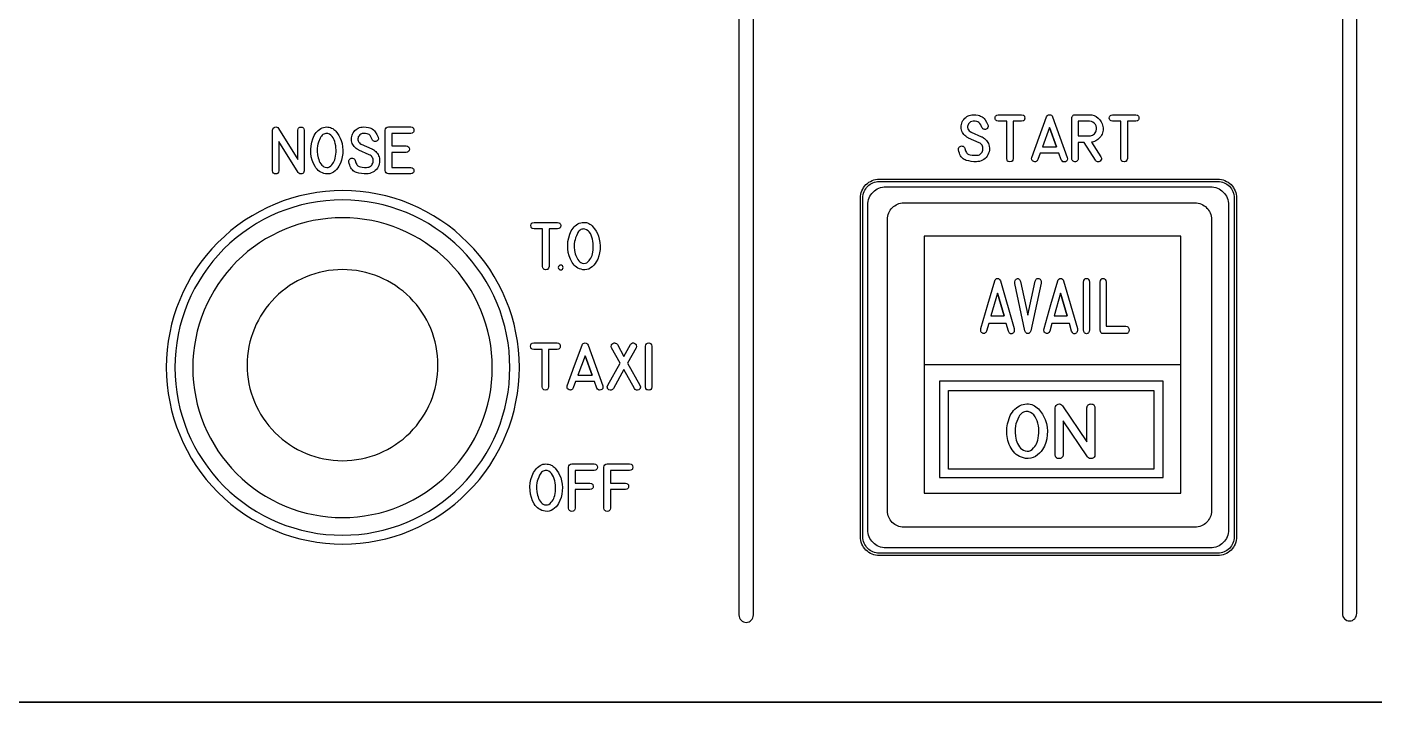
# Model space of a CAD drawing. Extents: x 27 to 704, y 10 to 614.
# Drawn here: x 301.4 to 385.4, y 9.6 to 51.7 of the extents above; entities that cross this region are included whole.
import ezdxf

# ---------------------------------------------------------------- set-up
doc = ezdxf.new("R2010")
doc.units = 0
for name, color, linetype in [('_BACKPANEL', 5, 'CONTINUOUS'), ('_ENGRAVING', 105, 'CONTINUOUS'), ('_LABELS', 30, 'CONTINUOUS'), ('_TOPLAYER', 1, 'CONTINUOUS')]:
    doc.layers.add(name, color=color, linetype=linetype)

msp = doc.modelspace()

# ---------------------------------------------------------------- linework, layer by layer
at = {"layer": '_BACKPANEL'}
for points in [[(526.256, 141.41), (526.256, 136.704), (526.256, 127.292), (526.256, 117.879), (526.256, 19.048), (526.256, 9.635), (203.984, 9.635), (203.984, 19.048), (203.984, 117.879), (203.984, 127.292), (203.984, 136.704), (203.984, 141.41)], [(354.525, 42.054), (375.621, 42.054), (375.726, 42.049), (375.828, 42.033), (375.927, 42.008), (376.021, 41.973), (376.111, 41.93), (376.196, 41.879), (376.275, 41.82), (376.348, 41.754), (376.414, 41.681), (376.473, 41.602), (376.524, 41.517), (376.567, 41.427), (376.602, 41.333), (376.627, 41.234), (376.642, 41.132), (376.648, 41.026), (376.648, 19.931), (376.642, 19.826), (376.627, 19.724), (376.602, 19.625), (376.567, 19.531), (376.524, 19.441), (376.473, 19.356), (376.414, 19.277), (376.348, 19.204), (376.275, 19.138), (376.196, 19.079), (376.111, 19.028), (376.021, 18.984), (375.927, 18.95), (375.828, 18.925), (375.726, 18.909), (375.621, 18.904), (354.525, 18.904), (354.42, 18.909), (354.317, 18.925), (354.219, 18.95), (354.124, 18.984), (354.035, 19.028), (353.95, 19.079), (353.871, 19.138), (353.798, 19.204), (353.732, 19.277), (353.673, 19.356), (353.621, 19.441), (353.578, 19.531), (353.544, 19.625), (353.519, 19.724), (353.503, 19.826), (353.498, 19.931), (353.498, 41.026), (353.503, 41.132), (353.519, 41.234), (353.544, 41.333), (353.578, 41.427), (353.621, 41.517), (353.673, 41.602), (353.732, 41.681), (353.798, 41.754), (353.871, 41.82), (353.95, 41.879), (354.035, 41.93), (354.124, 41.973), (354.219, 42.008), (354.317, 42.033), (354.42, 42.049)]]:
    msp.add_lwpolyline(points, close=True, dxfattribs=at)
msp.add_lwpolyline([(321.056, 36.567, 0.414214), (315.106, 30.617, 0.414214), (321.056, 24.667, 0.414214), (327.006, 30.617, 0.414214)], format="xyb", close=True, dxfattribs=at)
at = {"layer": '_ENGRAVING'}
for points in [[(345.782, 94.553), (345.774, 15.059), (345.774, 15.058), (345.783, 14.964), (345.809, 14.877), (345.851, 14.798), (345.905, 14.729), (345.972, 14.672), (346.048, 14.629), (346.133, 14.602), (346.223, 14.592), (346.224, 14.592), (346.315, 14.602), (346.399, 14.629), (346.476, 14.672), (346.542, 14.729), (346.597, 14.798), (346.639, 14.877), (346.665, 14.964), (346.674, 15.058), (346.674, 15.059), (346.682, 94.553)], [(383.427, 94.304), (383.394, 15.151), (383.394, 15.15), (383.403, 15.057), (383.429, 14.969), (383.47, 14.891), (383.525, 14.822), (383.592, 14.765), (383.668, 14.722), (383.753, 14.695), (383.844, 14.686), (383.845, 14.686), (383.935, 14.696), (384.019, 14.723), (384.096, 14.765), (384.162, 14.822), (384.217, 14.89), (384.258, 14.969), (384.285, 15.056), (384.294, 15.149), (384.325, 94.304)]]:
    msp.add_lwpolyline(points, dxfattribs=at)
for points in [[(360.903, 44.84), (360.926, 44.83), (360.952, 44.817), (360.975, 44.804), (360.997, 44.791), (361.021, 44.777), (361.088, 44.728), (361.149, 44.675), (361.203, 44.617), (361.25, 44.555), (361.291, 44.489), (361.324, 44.417), (361.351, 44.342), (361.372, 44.262), (361.387, 44.131), (361.383, 43.997), (361.366, 43.901), (361.337, 43.809), (361.298, 43.721), (361.246, 43.637), (361.186, 43.559), (361.118, 43.49), (361.043, 43.431), (360.961, 43.381), (360.867, 43.339), (360.773, 43.308), (360.676, 43.29), (360.578, 43.284), (360.414, 43.289), (360.254, 43.305), (360.097, 43.332), (359.944, 43.369), (359.871, 43.395), (359.804, 43.429), (359.742, 43.473), (359.685, 43.526), (359.634, 43.587), (359.588, 43.657), (359.548, 43.737), (359.513, 43.825), (359.487, 43.922), (359.467, 44.023), (359.462, 44.073), (359.469, 44.12), (359.488, 44.164), (359.518, 44.204), (359.556, 44.238), (359.599, 44.259), (359.646, 44.268), (359.698, 44.265), (359.75, 44.247), (359.794, 44.218), (359.829, 44.177), (359.855, 44.124), (359.86, 44.111), (359.9, 43.972), (359.954, 43.863), (359.985, 43.821), (360.02, 43.786), (360.058, 43.759), (360.099, 43.741), (360.193, 43.715), (360.304, 43.697), (360.431, 43.687), (360.575, 43.686), (360.643, 43.69), (360.705, 43.703), (360.761, 43.723), (360.812, 43.752), (360.857, 43.789), (360.897, 43.834), (360.932, 43.888), (360.961, 43.95), (360.979, 44.009), (360.987, 44.069), (360.986, 44.131), (360.975, 44.194), (360.955, 44.254), (360.928, 44.31), (360.893, 44.36), (360.85, 44.405), (360.802, 44.44), (360.742, 44.472), (360.079, 44.763), (360.057, 44.774), (359.98, 44.82), (359.91, 44.869), (359.848, 44.924), (359.794, 44.982), (359.747, 45.046), (359.708, 45.113), (359.677, 45.186), (359.653, 45.263), (359.634, 45.353), (359.626, 45.441), (359.627, 45.527), (359.639, 45.61), (359.661, 45.691), (359.693, 45.77), (359.735, 45.846), (359.787, 45.921), (359.847, 45.989), (359.911, 46.048), (359.98, 46.098), (360.053, 46.139), (360.131, 46.171), (360.213, 46.194), (360.3, 46.207), (360.391, 46.212), (360.548, 46.208), (360.697, 46.18), (360.769, 46.161), (360.842, 46.133), (360.927, 46.087), (361.001, 46.033), (361.065, 45.971), (361.118, 45.901), (361.209, 45.748), (361.291, 45.582), (361.304, 45.545), (361.309, 45.478), (361.29, 45.417), (361.254, 45.363), (361.224, 45.337), (361.186, 45.315), (361.146, 45.303), (361.104, 45.299), (361.061, 45.306), (361.019, 45.32), (360.982, 45.344), (360.951, 45.377), (360.925, 45.42), (360.845, 45.59), (360.795, 45.669), (360.727, 45.734), (360.666, 45.767), (360.601, 45.791), (360.508, 45.807), (360.376, 45.811), (360.286, 45.8), (360.207, 45.768), (360.139, 45.716), (360.083, 45.645), (360.054, 45.591), (360.036, 45.534), (360.028, 45.474), (360.031, 45.411), (360.048, 45.336), (360.079, 45.27), (360.123, 45.213), (360.18, 45.165), (360.193, 45.156), (360.209, 45.147), (360.225, 45.139), (360.242, 45.132)], [(362.468, 43.48), (362.468, 45.808), (361.943, 45.808), (361.855, 45.827), (361.821, 45.844), (361.793, 45.866), (361.771, 45.894), (361.755, 45.927), (361.743, 46.009), (361.756, 46.091), (361.772, 46.125), (361.793, 46.153), (361.821, 46.175), (361.856, 46.193), (361.943, 46.212), (363.396, 46.212), (363.483, 46.193), (363.517, 46.176), (363.545, 46.153), (363.566, 46.125), (363.582, 46.092), (363.595, 46.009), (363.582, 45.927), (363.567, 45.893), (363.545, 45.866), (363.517, 45.843), (363.483, 45.826), (363.396, 45.808), (362.872, 45.808), (362.872, 43.48), (362.847, 43.391), (362.803, 43.328), (362.774, 43.306), (362.741, 43.291), (362.661, 43.279), (362.582, 43.293), (362.55, 43.309), (362.524, 43.331), (362.502, 43.359), (362.486, 43.393)], [(364.032, 43.556), (364.491, 44.818), (364.951, 46.08), (364.981, 46.137), (365.022, 46.178), (365.074, 46.203), (365.139, 46.212), (365.203, 46.204), (365.256, 46.18), (365.298, 46.138), (365.328, 46.08), (366.246, 43.549), (366.254, 43.457), (366.236, 43.383), (366.218, 43.352), (366.192, 43.326), (366.122, 43.288), (366.044, 43.274), (366.009, 43.277), (365.975, 43.289), (365.916, 43.334), (365.866, 43.408), (365.719, 43.818), (364.552, 43.818), (364.409, 43.418), (364.358, 43.343), (364.329, 43.317), (364.298, 43.299), (364.264, 43.288), (364.228, 43.284), (364.148, 43.3), (364.077, 43.34), (364.052, 43.365), (364.034, 43.395), (364.023, 43.429), (364.019, 43.467)], [(368.336, 43.59), (368.367, 43.512), (368.369, 43.441), (368.341, 43.376), (368.285, 43.318), (368.249, 43.298), (368.211, 43.286), (368.17, 43.281), (368.126, 43.285), (368.085, 43.297), (368.049, 43.315), (368.019, 43.341), (367.995, 43.374), (367.289, 44.489), (366.931, 44.489), (366.931, 43.481), (366.924, 43.423), (366.903, 43.374), (366.868, 43.334), (366.818, 43.302), (366.763, 43.282), (366.709, 43.279), (366.657, 43.293), (366.606, 43.322), (366.572, 43.354), (366.547, 43.391), (366.533, 43.434), (366.528, 43.481), (366.528, 46.011), (366.531, 46.051), (366.542, 46.088), (366.56, 46.122), (366.586, 46.153), (366.616, 46.179), (366.65, 46.197), (366.688, 46.208), (366.728, 46.212), (367.617, 46.212), (367.772, 46.199), (367.917, 46.161), (368.051, 46.097), (368.174, 46.008), (368.281, 45.899), (368.366, 45.776), (368.428, 45.64), (368.468, 45.49), (368.479, 45.407), (368.481, 45.325), (368.476, 45.244), (368.462, 45.165), (368.44, 45.087), (368.41, 45.01), (368.372, 44.935), (368.325, 44.861), (368.273, 44.791), (368.216, 44.729), (368.155, 44.674), (368.09, 44.626), (368.02, 44.585), (367.947, 44.551), (367.869, 44.524), (367.788, 44.505), (367.761, 44.501)], [(369.588, 43.48), (369.588, 45.808), (369.062, 45.808), (368.974, 45.827), (368.94, 45.844), (368.912, 45.866), (368.89, 45.894), (368.875, 45.927), (368.862, 46.009), (368.875, 46.091), (368.891, 46.125), (368.913, 46.153), (368.941, 46.175), (368.975, 46.193), (369.062, 46.212), (370.515, 46.212), (370.602, 46.193), (370.636, 46.176), (370.664, 46.153), (370.685, 46.125), (370.701, 46.092), (370.714, 46.009), (370.702, 45.927), (370.686, 45.893), (370.664, 45.866), (370.637, 45.843), (370.602, 45.826), (370.515, 45.808), (369.991, 45.808), (369.991, 43.48), (369.966, 43.391), (369.922, 43.328), (369.893, 43.306), (369.86, 43.291), (369.78, 43.279), (369.701, 43.293), (369.67, 43.309), (369.643, 43.331), (369.621, 43.359), (369.605, 43.393)], [(318.661, 42.726), (318.652, 42.658), (318.624, 42.604), (318.579, 42.563), (318.516, 42.536), (318.448, 42.526), (318.387, 42.537), (318.335, 42.568), (318.291, 42.621), (317.093, 44.542), (317.093, 42.726), (317.068, 42.639), (317.027, 42.576), (316.999, 42.554), (316.967, 42.539), (316.891, 42.526), (316.814, 42.539), (316.783, 42.554), (316.756, 42.576), (316.714, 42.639), (316.69, 42.726), (316.69, 45.246), (316.708, 45.313), (316.739, 45.369), (316.784, 45.411), (316.842, 45.441), (316.905, 45.453), (316.962, 45.442), (317.014, 45.409), (317.06, 45.353), (318.258, 43.428), (318.258, 45.246), (318.282, 45.335), (318.3, 45.37), (318.324, 45.398), (318.352, 45.42), (318.385, 45.436), (318.466, 45.447), (318.546, 45.434), (318.578, 45.418), (318.605, 45.396), (318.627, 45.368), (318.643, 45.333), (318.661, 45.246)], [(320.968, 44.611), (321.023, 44.411), (321.058, 44.208), (321.073, 44.001), (321.067, 43.79), (321.04, 43.582), (320.992, 43.384), (320.923, 43.194), (320.833, 43.014), (320.764, 42.909), (320.683, 42.812), (320.591, 42.724), (320.487, 42.643), (320.374, 42.579), (320.256, 42.54), (320.132, 42.526), (320.002, 42.536), (319.897, 42.56), (319.798, 42.593), (319.706, 42.635), (319.62, 42.687), (319.541, 42.748), (319.467, 42.818), (319.4, 42.898), (319.34, 42.987), (319.237, 43.18), (319.159, 43.384), (319.106, 43.598), (319.077, 43.822), (319.072, 44.051), (319.091, 44.277), (319.134, 44.499), (319.201, 44.719), (319.243, 44.825), (319.291, 44.922), (319.345, 45.013), (319.405, 45.096), (319.471, 45.172), (319.543, 45.24), (319.62, 45.301), (319.704, 45.354), (319.789, 45.396), (319.876, 45.427), (319.965, 45.445), (320.056, 45.451), (320.142, 45.447), (320.223, 45.434), (320.301, 45.414), (320.375, 45.385), (320.444, 45.348), (320.51, 45.302), (320.572, 45.248), (320.629, 45.186), (320.734, 45.051), (320.825, 44.91), (320.903, 44.763)], [(322.885, 44.084), (322.908, 44.074), (322.933, 44.061), (322.956, 44.049), (322.978, 44.035), (323.002, 44.021), (323.069, 43.973), (323.13, 43.92), (323.183, 43.862), (323.231, 43.8), (323.271, 43.734), (323.304, 43.663), (323.331, 43.588), (323.351, 43.508), (323.367, 43.378), (323.363, 43.244), (323.346, 43.149), (323.317, 43.057), (323.278, 42.969), (323.227, 42.885), (323.166, 42.807), (323.099, 42.739), (323.024, 42.68), (322.942, 42.631), (322.849, 42.588), (322.755, 42.558), (322.659, 42.54), (322.561, 42.534), (322.397, 42.539), (322.238, 42.555), (322.081, 42.581), (321.929, 42.618), (321.857, 42.644), (321.789, 42.679), (321.728, 42.722), (321.671, 42.774), (321.62, 42.836), (321.575, 42.906), (321.534, 42.985), (321.5, 43.073), (321.474, 43.17), (321.454, 43.27), (321.449, 43.319), (321.456, 43.366), (321.474, 43.41), (321.505, 43.451), (321.543, 43.484), (321.585, 43.505), (321.632, 43.514), (321.684, 43.511), (321.736, 43.493), (321.779, 43.464), (321.814, 43.424), (321.841, 43.371), (321.845, 43.358), (321.886, 43.219), (321.939, 43.111), (321.97, 43.069), (322.005, 43.034), (322.043, 43.007), (322.084, 42.989), (322.177, 42.963), (322.288, 42.945), (322.415, 42.936), (322.558, 42.934), (322.625, 42.938), (322.687, 42.951), (322.743, 42.971), (322.794, 43), (322.839, 43.037), (322.879, 43.082), (322.913, 43.135), (322.942, 43.197), (322.96, 43.256), (322.968, 43.316), (322.967, 43.378), (322.956, 43.44), (322.937, 43.501), (322.91, 43.556), (322.875, 43.606), (322.832, 43.651), (322.784, 43.685), (322.724, 43.718), (322.063, 44.007), (322.042, 44.019), (321.965, 44.064), (321.895, 44.113), (321.833, 44.167), (321.779, 44.226), (321.733, 44.289), (321.694, 44.356), (321.663, 44.429), (321.639, 44.505), (321.621, 44.595), (321.612, 44.683), (321.613, 44.768), (321.625, 44.852), (321.647, 44.932), (321.679, 45.011), (321.721, 45.087), (321.773, 45.161), (321.832, 45.229), (321.896, 45.288), (321.965, 45.338), (322.038, 45.378), (322.115, 45.41), (322.197, 45.433), (322.283, 45.446), (322.374, 45.451), (322.531, 45.447), (322.68, 45.419), (322.751, 45.401), (322.824, 45.373), (322.908, 45.326), (322.982, 45.273), (323.046, 45.211), (323.099, 45.141), (323.19, 44.988), (323.272, 44.823), (323.284, 44.786), (323.289, 44.719), (323.27, 44.659), (323.234, 44.605), (323.205, 44.579), (323.167, 44.558), (323.127, 44.545), (323.085, 44.542), (323.042, 44.548), (323, 44.563), (322.964, 44.586), (322.932, 44.62), (322.906, 44.662), (322.827, 44.831), (322.777, 44.91), (322.709, 44.974), (322.649, 45.008), (322.584, 45.032), (322.491, 45.047), (322.36, 45.052), (322.27, 45.04), (322.191, 45.009), (322.124, 44.957), (322.067, 44.886), (322.039, 44.832), (322.02, 44.776), (322.013, 44.716), (322.016, 44.653), (322.033, 44.579), (322.063, 44.513), (322.107, 44.456), (322.164, 44.408), (322.177, 44.399), (322.193, 44.39), (322.209, 44.382), (322.226, 44.375)], [(325.305, 45.053), (324.122, 45.053), (324.122, 44.273), (325.023, 44.273), (325.112, 44.249), (325.175, 44.207), (325.197, 44.179), (325.213, 44.147), (325.225, 44.069), (325.212, 43.992), (325.197, 43.96), (325.175, 43.932), (325.112, 43.891), (325.023, 43.867), (324.122, 43.867), (324.122, 42.93), (325.305, 42.93), (325.393, 42.906), (325.455, 42.865), (325.477, 42.837), (325.493, 42.806), (325.506, 42.729), (325.493, 42.652), (325.477, 42.621), (325.455, 42.593), (325.393, 42.552), (325.305, 42.529), (323.924, 42.529), (323.844, 42.55), (323.784, 42.591), (323.743, 42.652), (323.721, 42.732), (323.721, 45.251), (323.744, 45.334), (323.785, 45.395), (323.845, 45.434), (323.924, 45.451), (325.305, 45.451), (325.392, 45.433), (325.427, 45.415), (325.455, 45.393), (325.477, 45.365), (325.493, 45.332), (325.505, 45.251), (325.492, 45.169), (325.476, 45.136), (325.454, 45.109), (325.426, 45.087), (325.392, 45.07)], [(365.573, 44.22), (365.137, 45.423), (364.699, 44.22)], [(365.137, 45.423), (365.573, 44.22)], [(367.617, 44.892), (367.689, 44.897), (367.758, 44.914), (367.824, 44.942), (367.887, 44.981), (367.944, 45.028), (367.991, 45.083), (368.028, 45.144), (368.054, 45.212), (368.075, 45.32), (368.072, 45.422), (368.045, 45.519), (367.992, 45.611), (367.922, 45.69), (367.839, 45.75), (367.744, 45.789), (367.637, 45.808), (366.931, 45.808), (366.931, 44.892)], [(320.067, 45.046), (320.004, 45.041), (319.944, 45.028), (319.888, 45.006), (319.837, 44.975), (319.789, 44.935), (319.745, 44.887), (319.706, 44.83), (319.67, 44.763), (319.56, 44.502), (319.524, 44.386), (319.5, 44.281), (319.481, 44.12), (319.48, 43.929), (319.498, 43.723), (319.539, 43.52), (319.569, 43.422), (319.605, 43.328), (319.648, 43.24), (319.698, 43.156), (319.755, 43.082), (319.82, 43.022), (319.893, 42.975), (319.975, 42.942), (320.071, 42.923), (320.161, 42.93), (320.243, 42.963), (320.319, 43.021), (320.387, 43.093), (320.446, 43.167), (320.497, 43.244), (320.538, 43.322), (320.573, 43.411), (320.602, 43.512), (320.625, 43.626), (320.642, 43.753), (320.651, 43.887), (320.652, 44.02), (320.645, 44.153), (320.629, 44.286), (320.604, 44.416), (320.569, 44.539), (320.524, 44.656), (320.47, 44.765), (320.404, 44.862), (320.326, 44.94), (320.236, 44.998), (320.133, 45.037)], [(354.535, 42.207), (375.61, 42.207), (375.733, 42.201), (375.851, 42.183), (375.965, 42.154), (376.075, 42.114), (376.179, 42.064), (376.277, 42.004), (376.369, 41.936), (376.453, 41.859), (376.53, 41.775), (376.598, 41.683), (376.658, 41.585), (376.708, 41.481), (376.748, 41.372), (376.777, 41.257), (376.795, 41.139), (376.801, 41.017), (376.801, 19.941), (376.795, 19.819), (376.777, 19.701), (376.748, 19.586), (376.708, 19.477), (376.658, 19.373), (376.598, 19.275), (376.53, 19.183), (376.453, 19.099), (376.369, 19.022), (376.277, 18.953), (376.179, 18.894), (376.075, 18.844), (375.965, 18.804), (375.851, 18.775), (375.733, 18.757), (375.61, 18.751), (354.535, 18.751), (354.413, 18.757), (354.294, 18.775), (354.18, 18.804), (354.071, 18.844), (353.967, 18.894), (353.868, 18.953), (353.777, 19.022), (353.692, 19.099), (353.616, 19.183), (353.547, 19.275), (353.488, 19.373), (353.438, 19.477), (353.398, 19.586), (353.369, 19.701), (353.351, 19.819), (353.344, 19.941), (353.344, 41.017), (353.351, 41.139), (353.369, 41.257), (353.398, 41.372), (353.438, 41.481), (353.488, 41.585), (353.547, 41.683), (353.616, 41.775), (353.692, 41.859), (353.777, 41.936), (353.868, 42.004), (353.967, 42.064), (354.071, 42.114), (354.18, 42.154), (354.294, 42.183), (354.413, 42.201)], [(354.943, 41.729), (375.159, 41.729), (375.276, 41.723), (375.39, 41.706), (375.499, 41.678), (375.604, 41.64), (375.704, 41.592), (375.798, 41.534), (375.886, 41.469), (375.967, 41.395), (376.041, 41.314), (376.107, 41.226), (376.164, 41.132), (376.212, 41.032), (376.25, 40.927), (376.278, 40.818), (376.295, 40.704), (376.301, 40.587), (376.301, 20.371), (376.295, 20.254), (376.278, 20.14), (376.25, 20.031), (376.212, 19.926), (376.164, 19.826), (376.107, 19.732), (376.041, 19.644), (375.967, 19.563), (375.886, 19.489), (375.798, 19.424), (375.704, 19.366), (375.604, 19.318), (375.499, 19.28), (375.39, 19.252), (375.276, 19.235), (375.159, 19.229), (354.943, 19.229), (354.826, 19.235), (354.712, 19.252), (354.603, 19.28), (354.498, 19.318), (354.398, 19.366), (354.304, 19.424), (354.216, 19.489), (354.135, 19.563), (354.061, 19.644), (353.996, 19.732), (353.938, 19.826), (353.89, 19.926), (353.852, 20.031), (353.824, 20.14), (353.807, 20.254), (353.801, 20.371), (353.801, 40.587), (353.807, 40.704), (353.824, 40.818), (353.852, 40.927), (353.89, 41.032), (353.938, 41.132), (353.996, 41.226), (354.061, 41.314), (354.135, 41.395), (354.216, 41.469), (354.304, 41.534), (354.398, 41.592), (354.498, 41.64), (354.603, 41.678), (354.712, 41.706), (354.826, 41.723)], [(333.526, 36.756), (333.526, 39.101), (332.997, 39.101), (332.908, 39.12), (332.874, 39.137), (332.846, 39.16), (332.824, 39.188), (332.808, 39.221), (332.796, 39.304), (332.808, 39.387), (332.824, 39.42), (332.846, 39.448), (332.875, 39.471), (332.909, 39.489), (332.997, 39.508), (334.461, 39.508), (334.548, 39.489), (334.582, 39.472), (334.61, 39.449), (334.632, 39.421), (334.648, 39.387), (334.661, 39.304), (334.648, 39.22), (334.633, 39.187), (334.611, 39.159), (334.583, 39.136), (334.549, 39.119), (334.461, 39.101), (333.933, 39.101), (333.933, 36.756), (333.907, 36.666), (333.863, 36.603), (333.834, 36.581), (333.801, 36.565), (333.72, 36.554), (333.641, 36.567), (333.609, 36.583), (333.582, 36.606), (333.56, 36.634), (333.544, 36.668)], [(337.01, 38.658), (337.066, 38.457), (337.101, 38.251), (337.116, 38.042), (337.11, 37.829), (337.083, 37.619), (337.035, 37.418), (336.965, 37.226), (336.874, 37.044), (336.804, 36.938), (336.722, 36.84), (336.629, 36.75), (336.524, 36.669), (336.41, 36.604), (336.29, 36.565), (336.164, 36.55), (336.033, 36.561), (335.927, 36.585), (335.827, 36.618), (335.734, 36.661), (335.647, 36.713), (335.567, 36.775), (335.493, 36.846), (335.425, 36.927), (335.364, 37.017), (335.26, 37.212), (335.181, 37.418), (335.127, 37.634), (335.098, 37.861), (335.093, 38.092), (335.112, 38.321), (335.156, 38.546), (335.223, 38.768), (335.266, 38.874), (335.315, 38.974), (335.369, 39.065), (335.43, 39.149), (335.497, 39.226), (335.569, 39.294), (335.647, 39.356), (335.732, 39.41), (335.818, 39.453), (335.906, 39.483), (335.996, 39.502), (336.088, 39.508), (336.175, 39.504), (336.257, 39.491), (336.336, 39.47), (336.41, 39.441), (336.481, 39.403), (336.547, 39.357), (336.61, 39.303), (336.668, 39.24), (336.774, 39.104), (336.866, 38.961), (336.944, 38.813)], [(336.099, 39.098), (336.035, 39.094), (335.975, 39.08), (335.919, 39.058), (335.866, 39.027), (335.818, 38.987), (335.774, 38.938), (335.734, 38.88), (335.698, 38.813), (335.636, 38.675), (335.587, 38.548), (335.55, 38.431), (335.525, 38.325), (335.507, 38.162), (335.505, 37.969), (335.524, 37.761), (335.566, 37.555), (335.596, 37.456), (335.633, 37.361), (335.676, 37.272), (335.726, 37.188), (335.783, 37.113), (335.849, 37.052), (335.923, 37.004), (336.006, 36.971), (336.103, 36.952), (336.194, 36.959), (336.277, 36.992), (336.354, 37.051), (336.423, 37.124), (336.483, 37.199), (336.534, 37.276), (336.576, 37.356), (336.611, 37.445), (336.64, 37.548), (336.663, 37.663), (336.68, 37.791), (336.69, 37.926), (336.691, 38.061), (336.683, 38.196), (336.667, 38.33), (336.642, 38.461), (336.606, 38.586), (336.561, 38.704), (336.506, 38.815), (336.44, 38.913), (336.361, 38.991), (336.27, 39.05), (336.166, 39.09)], [(333.501, 29.261), (333.501, 31.593), (332.975, 31.593), (332.887, 31.612), (332.853, 31.629), (332.824, 31.652), (332.803, 31.679), (332.787, 31.712), (332.775, 31.795), (332.788, 31.877), (332.803, 31.91), (332.825, 31.938), (332.853, 31.961), (332.888, 31.979), (332.975, 31.998), (334.43, 31.998), (334.517, 31.979), (334.551, 31.962), (334.579, 31.939), (334.601, 31.911), (334.616, 31.878), (334.629, 31.795), (334.617, 31.712), (334.601, 31.679), (334.58, 31.651), (334.552, 31.628), (334.518, 31.611), (334.43, 31.593), (333.906, 31.593), (333.906, 29.261), (333.88, 29.173), (333.836, 29.109), (333.807, 29.088), (333.774, 29.072), (333.694, 29.061), (333.615, 29.074), (333.583, 29.09), (333.557, 29.112), (333.535, 29.14), (333.519, 29.175)], [(335.067, 29.337), (335.527, 30.602), (335.988, 31.866), (336.017, 31.923), (336.058, 31.964), (336.111, 31.989), (336.176, 31.998), (336.24, 31.99), (336.293, 31.965), (336.335, 31.924), (336.365, 31.866), (337.284, 29.33), (337.293, 29.238), (337.275, 29.164), (337.256, 29.134), (337.231, 29.108), (337.161, 29.069), (337.082, 29.055), (337.047, 29.059), (337.014, 29.07), (336.954, 29.115), (336.904, 29.19), (336.756, 29.6), (335.588, 29.6), (335.444, 29.2), (335.394, 29.125), (335.365, 29.098), (335.333, 29.08), (335.299, 29.069), (335.263, 29.065), (335.183, 29.081), (335.113, 29.121), (335.088, 29.147), (335.07, 29.177), (335.059, 29.211), (335.054, 29.249)], [(337.588, 29.362), (338.364, 30.75), (337.835, 31.698), (337.811, 31.786), (337.817, 31.861), (337.83, 31.893), (337.851, 31.923), (337.914, 31.973), (337.989, 32), (338.025, 32.002), (338.06, 31.996), (338.127, 31.961), (338.189, 31.894), (338.594, 31.164), (339.001, 31.894), (339.063, 31.961), (339.13, 31.997), (339.164, 32.003), (339.2, 32.001), (339.275, 31.973), (339.337, 31.924), (339.358, 31.894), (339.372, 31.861), (339.377, 31.785), (339.355, 31.697), (338.827, 30.75), (339.602, 29.362), (339.626, 29.274), (339.627, 29.234), (339.62, 29.198), (339.607, 29.165), (339.586, 29.136), (339.521, 29.086), (339.445, 29.058), (339.409, 29.056), (339.375, 29.063), (339.342, 29.077), (339.31, 29.099), (339.25, 29.167), (338.594, 30.337), (337.944, 29.167), (337.88, 29.101), (337.812, 29.065), (337.776, 29.059), (337.74, 29.061), (337.665, 29.088), (337.602, 29.137), (337.582, 29.166), (337.569, 29.199), (337.564, 29.274)], [(340.349, 29.259), (340.324, 29.17), (340.282, 29.107), (340.254, 29.085), (340.222, 29.069), (340.144, 29.057), (340.067, 29.07), (340.035, 29.086), (340.007, 29.108), (339.966, 29.171), (339.942, 29.259), (339.942, 31.794), (339.966, 31.883), (340.007, 31.946), (340.035, 31.968), (340.067, 31.984), (340.144, 31.997), (340.222, 31.985), (340.254, 31.969), (340.282, 31.947), (340.324, 31.883), (340.349, 31.794)], [(336.61, 30.003), (336.174, 31.207), (335.735, 30.003)], [(336.174, 31.207), (336.61, 30.003)], [(334.658, 23.614), (334.714, 23.413), (334.749, 23.207), (334.764, 22.998), (334.758, 22.785), (334.731, 22.574), (334.683, 22.374), (334.613, 22.182), (334.522, 22), (334.452, 21.894), (334.371, 21.796), (334.277, 21.706), (334.172, 21.625), (334.058, 21.56), (333.938, 21.52), (333.812, 21.506), (333.681, 21.516), (333.575, 21.54), (333.475, 21.574), (333.382, 21.616), (333.295, 21.669), (333.215, 21.73), (333.141, 21.802), (333.073, 21.882), (333.012, 21.972), (332.908, 22.167), (332.829, 22.373), (332.775, 22.59), (332.745, 22.817), (332.74, 23.048), (332.76, 23.277), (332.803, 23.502), (332.871, 23.724), (332.914, 23.831), (332.962, 23.93), (333.017, 24.021), (333.078, 24.105), (333.144, 24.182), (333.217, 24.251), (333.295, 24.312), (333.38, 24.366), (333.466, 24.409), (333.554, 24.44), (333.644, 24.458), (333.736, 24.464), (333.823, 24.46), (333.905, 24.448), (333.984, 24.427), (334.058, 24.397), (334.129, 24.36), (334.195, 24.314), (334.258, 24.259), (334.316, 24.197), (334.422, 24.06), (334.514, 23.917), (334.593, 23.769)], [(335.146, 21.714), (335.146, 24.26), (335.168, 24.344), (335.21, 24.406), (335.271, 24.446), (335.351, 24.464), (336.747, 24.464), (336.835, 24.446), (336.87, 24.428), (336.898, 24.405), (336.92, 24.377), (336.936, 24.344), (336.948, 24.26), (336.935, 24.177), (336.919, 24.144), (336.897, 24.116), (336.869, 24.093), (336.834, 24.076), (336.745, 24.059), (335.551, 24.059), (335.551, 23.27), (336.482, 23.27), (336.569, 23.252), (336.604, 23.235), (336.632, 23.214), (336.654, 23.187), (336.67, 23.155), (336.684, 23.075), (336.672, 22.994), (336.657, 22.961), (336.635, 22.932), (336.606, 22.908), (336.571, 22.889), (336.482, 22.864), (335.551, 22.864), (335.551, 21.714), (335.534, 21.627), (335.517, 21.592), (335.495, 21.564), (335.468, 21.542), (335.436, 21.526), (335.356, 21.512), (335.275, 21.524), (335.241, 21.539), (335.213, 21.561), (335.189, 21.59), (335.17, 21.625)], [(337.352, 21.714), (337.352, 24.26), (337.375, 24.344), (337.416, 24.406), (337.477, 24.446), (337.557, 24.464), (338.954, 24.464), (339.042, 24.446), (339.076, 24.428), (339.104, 24.405), (339.126, 24.377), (339.142, 24.344), (339.154, 24.26), (339.142, 24.177), (339.126, 24.144), (339.104, 24.116), (339.075, 24.093), (339.04, 24.076), (338.951, 24.059), (337.758, 24.059), (337.758, 23.27), (338.688, 23.27), (338.776, 23.252), (338.81, 23.235), (338.838, 23.214), (338.861, 23.187), (338.877, 23.155), (338.89, 23.075), (338.879, 22.994), (338.863, 22.961), (338.841, 22.932), (338.813, 22.908), (338.778, 22.889), (338.688, 22.864), (337.758, 22.864), (337.758, 21.714), (337.74, 21.627), (337.723, 21.592), (337.701, 21.564), (337.674, 21.542), (337.642, 21.526), (337.562, 21.512), (337.481, 21.524), (337.448, 21.539), (337.419, 21.561), (337.395, 21.59), (337.376, 21.625)], [(333.748, 24.055), (333.683, 24.05), (333.623, 24.037), (333.567, 24.014), (333.514, 23.983), (333.466, 23.943), (333.422, 23.894), (333.382, 23.836), (333.346, 23.769), (333.284, 23.631), (333.234, 23.504), (333.198, 23.387), (333.173, 23.281), (333.154, 23.118), (333.153, 22.925), (333.172, 22.717), (333.214, 22.511), (333.244, 22.412), (333.28, 22.317), (333.324, 22.228), (333.374, 22.143), (333.431, 22.068), (333.497, 22.007), (333.571, 21.96), (333.654, 21.926), (333.751, 21.907), (333.842, 21.914), (333.925, 21.947), (334.002, 22.006), (334.071, 22.079), (334.131, 22.154), (334.182, 22.232), (334.224, 22.311), (334.259, 22.401), (334.288, 22.503), (334.311, 22.619), (334.328, 22.747), (334.338, 22.882), (334.339, 23.017), (334.332, 23.152), (334.315, 23.286), (334.29, 23.417), (334.255, 23.542), (334.209, 23.66), (334.154, 23.771), (334.088, 23.869), (334.009, 23.948), (333.918, 24.007), (333.814, 24.046)]]:
    msp.add_lwpolyline(points, close=True, dxfattribs=at)
for points in [[(321.073, 41.485, 0.414214), (310.066, 30.479, 0.414214), (321.073, 19.473, 0.414214), (332.079, 30.479, 0.414214)], [(321.045, 40.91, 0.414214), (310.604, 30.469, 0.414214), (321.045, 20.027, 0.414214), (331.487, 30.469, 0.414214)], [(334.66, 36.851, 0.414214), (334.51, 36.701, 0.414214), (334.66, 36.551, 0.414214), (334.81, 36.701, 0.414214)]]:
    msp.add_lwpolyline(points, format="xyb", close=True, dxfattribs=at)
at = {"layer": '_LABELS'}
for points in [[(373.323, 22.645), (373.323, 38.647), (357.323, 38.647), (357.323, 22.645)], [(360.854, 32.903), (361.285, 34.384), (361.718, 35.864), (361.745, 35.931), (361.784, 35.979), (361.833, 36.008), (361.894, 36.019), (361.954, 36.01), (362.004, 35.981), (362.043, 35.932), (362.071, 35.864), (362.933, 32.895), (362.941, 32.787), (362.924, 32.7), (362.907, 32.665), (362.883, 32.634), (362.853, 32.609), (362.817, 32.589), (362.779, 32.576), (362.744, 32.572), (362.71, 32.577), (362.679, 32.59), (362.65, 32.612), (362.623, 32.643), (362.577, 32.73), (362.438, 33.211), (361.342, 33.211), (361.208, 32.742), (361.16, 32.654), (361.133, 32.623), (361.104, 32.602), (361.072, 32.589), (361.038, 32.585), (361.002, 32.59), (360.963, 32.604), (360.927, 32.624), (360.897, 32.65), (360.874, 32.68), (360.857, 32.715), (360.843, 32.8)], [(362.965, 35.701), (362.964, 35.809), (362.987, 35.894), (363.007, 35.927), (363.032, 35.955), (363.064, 35.977), (363.102, 35.994), (363.141, 36.003), (363.177, 36.003), (363.21, 35.995), (363.24, 35.978), (363.268, 35.952), (363.292, 35.918), (363.332, 35.824), (363.785, 33.728), (364.241, 35.844), (364.282, 35.939), (364.306, 35.974), (364.334, 35.999), (364.366, 36.015), (364.4, 36.022), (364.437, 36.02), (364.478, 36.009), (364.516, 35.992), (364.549, 35.968), (364.575, 35.94), (364.594, 35.907), (364.613, 35.824), (364.607, 35.721), (363.967, 32.754), (363.935, 32.678), (363.895, 32.624), (363.845, 32.591), (363.787, 32.58), (363.728, 32.59), (363.677, 32.621), (363.636, 32.674), (363.602, 32.747)], [(364.792, 32.903), (365.223, 34.384), (365.655, 35.864), (365.683, 35.931), (365.721, 35.979), (365.771, 36.008), (365.831, 36.019), (365.891, 36.01), (365.941, 35.981), (365.98, 35.932), (366.008, 35.864), (366.87, 32.895), (366.878, 32.787), (366.861, 32.7), (366.844, 32.665), (366.82, 32.634), (366.791, 32.609), (366.755, 32.589), (366.717, 32.576), (366.681, 32.572), (366.648, 32.577), (366.616, 32.59), (366.588, 32.612), (366.561, 32.643), (366.514, 32.73), (366.375, 33.211), (365.28, 33.211), (365.145, 32.742), (365.098, 32.654), (365.071, 32.623), (365.041, 32.602), (365.009, 32.589), (364.975, 32.585), (364.939, 32.59), (364.901, 32.604), (364.864, 32.624), (364.834, 32.65), (364.811, 32.68), (364.794, 32.715), (364.78, 32.8)], [(367.635, 32.811), (367.611, 32.707), (367.572, 32.634), (367.546, 32.608), (367.516, 32.589), (367.481, 32.579), (367.443, 32.575), (367.405, 32.579), (367.37, 32.59), (367.34, 32.609), (367.314, 32.634), (367.275, 32.708), (367.253, 32.811), (367.253, 35.78), (367.275, 35.884), (367.314, 35.958), (367.34, 35.984), (367.37, 36.003), (367.405, 36.014), (367.443, 36.018), (367.481, 36.014), (367.516, 36.003), (367.546, 35.985), (367.572, 35.959), (367.611, 35.885), (367.635, 35.78)], [(368.475, 32.578), (368.401, 32.597), (368.37, 32.617), (368.344, 32.643), (368.305, 32.714), (368.284, 32.811), (368.284, 35.78), (368.306, 35.886), (368.347, 35.961), (368.374, 35.986), (368.405, 36.005), (368.44, 36.015), (368.48, 36.018), (368.52, 36.013), (368.554, 36.001), (368.584, 35.982), (368.61, 35.956), (368.646, 35.883), (368.663, 35.78), (368.663, 33.046), (369.904, 33.048), (369.987, 33.023), (370.02, 33.001), (370.046, 32.974), (370.067, 32.941), (370.082, 32.902), (370.093, 32.807), (370.08, 32.712), (370.065, 32.674), (370.044, 32.642), (370.017, 32.617), (369.985, 32.598), (369.902, 32.578)], [(362.301, 33.683), (361.892, 35.093), (361.481, 33.683)], [(361.892, 35.093), (362.301, 33.683)], [(366.238, 33.683), (365.83, 35.093), (365.418, 33.683)], [(365.83, 35.093), (366.238, 33.683)], [(358.275, 29.629), (358.275, 29.487), (358.275, 23.629), (372.221, 23.629), (372.221, 29.629)], [(358.846, 29.031), (371.631, 29.031), (371.631, 24.129), (358.846, 24.129)], [(364.87, 27.224), (364.94, 26.991), (364.984, 26.755), (365.003, 26.514), (364.995, 26.269), (364.962, 26.027), (364.901, 25.796), (364.814, 25.575), (364.7, 25.366), (364.613, 25.244), (364.51, 25.131), (364.393, 25.028), (364.262, 24.934), (364.119, 24.86), (363.97, 24.814), (363.813, 24.798), (363.648, 24.81), (363.516, 24.837), (363.391, 24.876), (363.274, 24.925), (363.166, 24.985), (363.065, 25.056), (362.973, 25.138), (362.888, 25.231), (362.811, 25.334), (362.743, 25.445), (362.682, 25.559), (362.628, 25.676), (362.583, 25.796), (362.545, 25.919), (362.515, 26.045), (362.493, 26.174), (362.478, 26.306), (362.472, 26.44), (362.472, 26.572), (362.481, 26.704), (362.497, 26.835), (362.52, 26.965), (362.551, 27.094), (362.635, 27.35), (362.689, 27.472), (362.75, 27.586), (362.818, 27.692), (362.894, 27.788), (362.977, 27.876), (363.068, 27.956), (363.166, 28.026), (363.271, 28.088), (363.379, 28.138), (363.489, 28.173), (363.602, 28.194), (363.717, 28.201), (363.825, 28.197), (363.929, 28.182), (364.027, 28.158), (364.12, 28.124), (364.208, 28.081), (364.291, 28.028), (364.369, 27.966), (364.442, 27.893), (364.575, 27.736), (364.69, 27.572), (364.788, 27.401)], [(363.731, 27.73), (363.651, 27.725), (363.576, 27.709), (363.505, 27.684), (363.44, 27.648), (363.38, 27.601), (363.324, 27.545), (363.274, 27.478), (363.229, 27.401), (363.152, 27.243), (363.09, 27.097), (363.044, 26.962), (363.013, 26.84), (362.99, 26.653), (362.988, 26.43), (363.012, 26.191), (363.064, 25.954), (363.101, 25.84), (363.147, 25.731), (363.202, 25.628), (363.264, 25.531), (363.336, 25.445), (363.418, 25.374), (363.511, 25.32), (363.614, 25.281), (363.736, 25.26), (363.794, 25.26), (363.849, 25.268), (363.903, 25.283), (363.954, 25.306), (364.05, 25.373), (364.136, 25.457), (364.211, 25.544), (364.274, 25.633), (364.327, 25.724), (364.371, 25.827), (364.407, 25.945), (364.436, 26.078), (364.458, 26.226), (364.47, 26.381), (364.471, 26.536), (364.462, 26.691), (364.441, 26.846), (364.409, 26.997), (364.365, 27.14), (364.309, 27.276), (364.24, 27.404), (364.157, 27.516), (364.059, 27.607), (363.945, 27.675), (363.814, 27.72)], [(367.971, 25.031), (367.96, 24.951), (367.925, 24.888), (367.868, 24.84), (367.788, 24.809), (367.702, 24.797), (367.625, 24.81), (367.559, 24.847), (367.504, 24.908), (365.988, 27.144), (365.988, 25.031), (365.958, 24.929), (365.934, 24.889), (365.905, 24.856), (365.87, 24.831), (365.83, 24.813), (365.784, 24.802), (365.733, 24.798), (365.682, 24.802), (365.636, 24.813), (365.596, 24.831), (365.562, 24.856), (365.533, 24.889), (365.51, 24.929), (365.48, 25.031), (365.48, 27.962), (365.502, 28.041), (365.541, 28.105), (365.598, 28.155), (365.672, 28.19), (365.751, 28.204), (365.823, 28.191), (365.888, 28.152), (365.947, 28.087), (367.462, 25.847), (367.462, 27.962), (367.474, 28.018), (367.492, 28.066), (367.515, 28.107), (367.545, 28.14), (367.581, 28.165), (367.623, 28.183), (367.671, 28.194), (367.725, 28.197), (367.779, 28.193), (367.826, 28.182), (367.866, 28.163), (367.9, 28.137), (367.928, 28.104), (367.949, 28.064), (367.963, 28.017), (367.971, 27.962)]]:
    msp.add_lwpolyline(points, close=True, dxfattribs=at)
msp.add_lwpolyline([(373.323, 30.646), (357.323, 30.646)], dxfattribs=at)
msp.add_lwpolyline([(373.323, 30.646), (357.323, 30.646)], dxfattribs=at)
at = {"layer": '_TOPLAYER'}
msp.add_lwpolyline([(356.055, 40.723), (374.205, 40.723), (374.31, 40.717), (374.412, 40.702), (374.51, 40.677), (374.605, 40.642), (374.694, 40.599), (374.779, 40.548), (374.858, 40.489), (374.93, 40.423), (374.997, 40.35), (375.055, 40.271), (375.107, 40.187), (375.15, 40.097), (375.184, 40.003), (375.209, 39.904), (375.225, 39.802), (375.23, 39.697), (375.23, 21.548), (375.225, 21.443), (375.209, 21.341), (375.184, 21.242), (375.15, 21.148), (375.107, 21.058), (375.055, 20.974), (374.997, 20.895), (374.93, 20.822), (374.858, 20.756), (374.779, 20.697), (374.694, 20.646), (374.605, 20.603), (374.51, 20.568), (374.412, 20.543), (374.31, 20.528), (374.205, 20.523), (356.055, 20.523), (355.95, 20.528), (355.848, 20.543), (355.75, 20.568), (355.656, 20.603), (355.566, 20.646), (355.481, 20.697), (355.402, 20.756), (355.33, 20.822), (355.264, 20.895), (355.205, 20.974), (355.153, 21.058), (355.11, 21.148), (355.076, 21.242), (355.051, 21.341), (355.035, 21.443), (355.03, 21.548), (355.03, 39.697), (355.035, 39.802), (355.051, 39.904), (355.076, 40.003), (355.11, 40.097), (355.153, 40.187), (355.205, 40.271), (355.264, 40.35), (355.33, 40.423), (355.402, 40.489), (355.481, 40.548), (355.566, 40.599), (355.656, 40.642), (355.75, 40.677), (355.848, 40.702), (355.95, 40.717)], close=True, dxfattribs=at)
msp.add_lwpolyline([(321.056, 39.8, 0.414214), (311.718, 30.462, 0.414214), (321.056, 21.125, 0.414214), (330.394, 30.462, 0.414214)], format="xyb", close=True, dxfattribs=at)
msp.add_lwpolyline([(298.326, 9.635), (346.154, 9.635), (384.051, 9.635), (438.223, 9.635)], dxfattribs=at)

doc.saveas('drawing.dxf')
